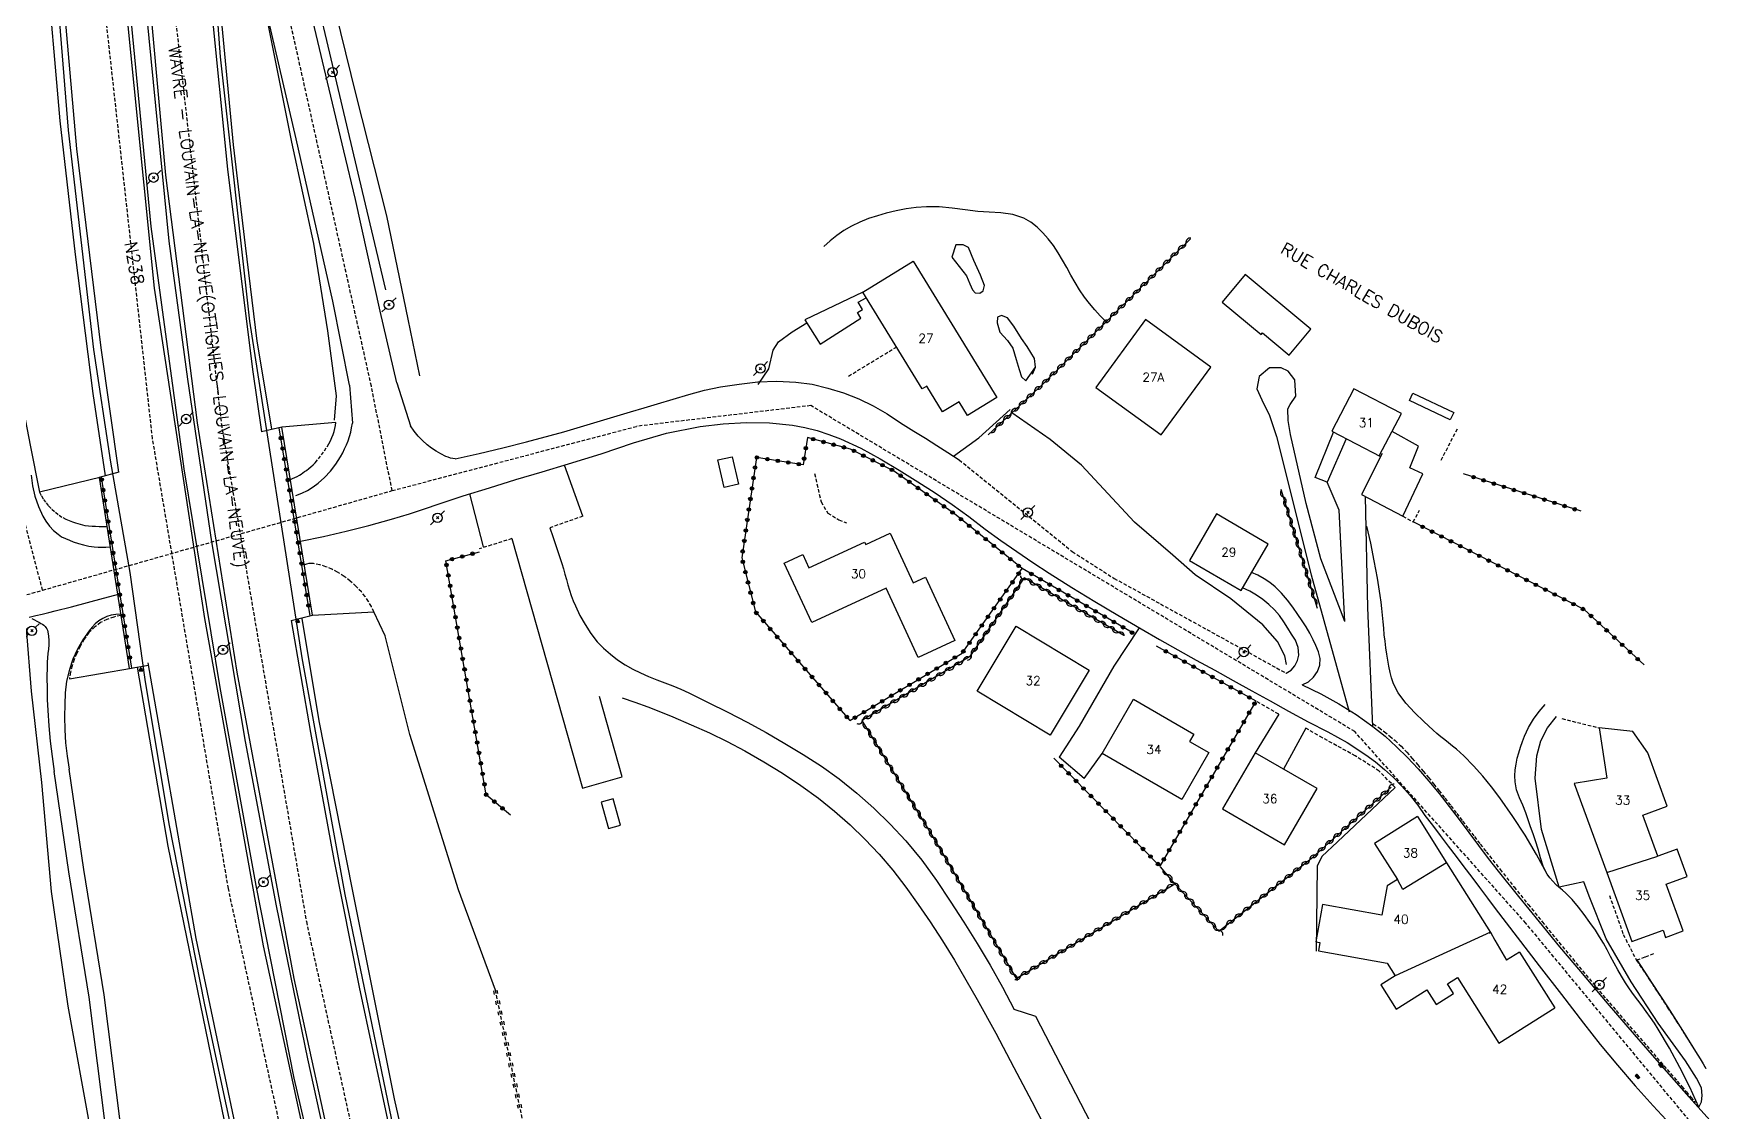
# Model space of a CAD drawing. Header units: millimetres. Extents: x 164000 to 165000, y 151998 to 153000.
# Drawn here: x 164645 to 164881.3, y 152710 to 152862.6 of the extents above; entities that cross this region are included whole.
import ezdxf
from ezdxf.enums import TextEntityAlignment as Align

# ---------------------------------------------------------------- set-up
doc = ezdxf.new("R2010")
doc.units = ezdxf.units.MM
doc.linetypes.add('DASHED', pattern=[0.75, 0.5, -0.25])
doc.layers.get('0').update_dxf_attribs({"linetype": 'CONTINUOUS'})
for name, color, linetype in [('W0001', 6, 'DASHED'), ('W0008', 7, 'CONTINUOUS'), ('W0010', 4, 'CONTINUOUS'), ('W0017', 7, 'CONTINUOUS'), ('W0070', 7, 'DASHED'), ('W0071', 7, 'CONTINUOUS'), ('W0101', 7, 'CONTINUOUS'), ('W0104', 1, 'CONTINUOUS'), ('W0112', 1, 'DASHED'), ('W0120', 7, 'CONTINUOUS'), ('W0211', 2, 'CONTINUOUS'), ('W0214', 2, 'CONTINUOUS'), ('W0220', 5, 'DASHED'), ('W0310', 3, 'CONTINUOUS'), ('W0323', 7, 'CONTINUOUS'), ('W0330', 7, 'CONTINUOUS'), ('W0401', 7, 'CONTINUOUS'), ('W0473', 7, 'CONTINUOUS'), ('W0510', 5, 'CONTINUOUS'), ('W0850', 7, 'CONTINUOUS'), ('W0989', 7, 'CONTINUOUS'), ('W0990', 7, 'CONTINUOUS'), ('W0991', 7, 'CONTINUOUS'), ('W1102', 7, 'CONTINUOUS')]:
    doc.layers.add(name, color=color, linetype=linetype)
doc.styles.get("Standard").update_dxf_attribs({"font": 'romans.shx', "width": 0.85})

# ---------------------------------------------------------------- blocks, each defined once
blk = doc.blocks.new('T401')
for p, q in [((-0.3, 0.3), (0, 0.3)), ((-0.3, -0.25), (-0.3, 0.3)), ((-0.3, 0.15), (0, 0.15)), ((-0.3, 0), (0, 0)), ((0, 0.3), (0, -0.25)), ((-0.3, -0.15), (0, -0.15)), ((-0.3, -0.25), (-0.3, -0.3)), ((-0.3, -0.3), (0, -0.3)), ((0, -0.3), (0, -0.25))]:
    blk.add_line(p, q)
blk = doc.blocks.new('T473')
for p, q in [((-0.166667, 0.166667), (0.166667, -0.166667)), ((-0.166667, -0.166667), (0.166667, 0.166667)), ((0.500001, 0.500001), (1.000002, 1.000002)), ((-1.000002, -1.000002), (-0.500001, -0.500001))]:
    blk.add_line(p, q)
blk.add_ellipse((0, 0), major_axis=(0.471405, 0.471405), ratio=1, start_param=5.4977871438, end_param=11.780972451)
blk = doc.blocks.new('T850')
for p, q in [((-0.25, -0.15), (0, 0.32)), ((0, 0.32), (0.25, -0.15)), ((-0.25, -0.15), (0.25, -0.15))]:
    blk.add_line(p, q)
for major_axis in [(-0.106, 0.106), (-0.0354, 0.0354), (-0.0236, 0.0236)]:
    blk.add_ellipse((0, 0), major_axis=major_axis, ratio=1, start_param=3.926991, end_param=10.210176)
blk = doc.blocks.new('t323o')
at = {"color": 0, "linetype": 'Continuous'}
for radius in [0.25, 0.15]:
    blk.add_circle((0, 0), radius, dxfattribs=at)
blk = doc.blocks.new('t310o')
at = {"color": 0, "linetype": 'Continuous'}
for centre, start, end in [((-0.5, 0.38), 216.8699, 323.1304), ((0.5, -0.37), 36.8699, 143.1303)]:
    blk.add_arc(centre, 0.625, start, end, dxfattribs=at)
blk = doc.blocks.new('t220o')
at = {"color": 0, "linetype": 'Continuous'}
for p, q in [((-0.25, 0.25), (0.25, 0.25)), ((-0.25, -0.25), (0.25, -0.25))]:
    blk.add_line(p, q, dxfattribs=at)

msp = doc.modelspace()

# ---------------------------------------------------------------- linework, layer by layer
at = {"layer": 'W0001'}
for points in [[(164646.25, 152783.78), (164641.89, 152800.32), (164633.46, 152852.91), (164631.19, 152868.67), (164629.52, 152884.51), (164628.58, 152900.43), (164628.52, 152916.38), (164628.85, 152923.27), (164629.45, 152930.15), (164630.27, 152937.01), (164631.26, 152943.83), (164632.36, 152950.63), (164633.49, 152957.41), (164634.62, 152964.2), (164635.69, 152971), (164636.58, 152977.08), (164637.43, 152983.16), (164638.25, 152989.25), (164639.07, 152995.34), (164639.73, 153000)], [(164687.59, 152672.22), (164672.52, 152741.56), (164661.8, 152805.23), (164653.97, 152875.94), (164651.48, 152940.12), (164653.17, 153000)], [(164661.41, 152943.06), (164664.26, 152871.52), (164671.53, 152807.26), (164683.55, 152736.88), (164696.82, 152676.34), (164698.16, 152671)], [(164695.68, 152797.86), (164692.75, 152812.65), (164680.3, 152868.62), (164670.06, 152914.19), (164661.41, 152943.06)], [(164923.44, 152671), (164898.1, 152690.42), (164880.57, 152707.02), (164856.03, 152736.65), (164831.83, 152763.77), (164754.9, 152809.9), (164730.29, 152806.97)], [(164646.25, 152783.78), (164695.68, 152797.86), (164730.29, 152806.97)], [(164634.65, 152780.47), (164646.25, 152783.78)]]:
    msp.add_lwpolyline(points, dxfattribs=at)
at = {"layer": 'W0008'}
for points in [[(164656.31, 153000), (164655.36, 152984.11), (164655.14, 152917.8), (164657.7, 152869.84), (164662.05, 152826.5), (164669.17, 152779.76), (164677.43, 152733.43), (164686.35, 152692.15), (164691.27, 152671)], [(164694.65, 152671), (164691.94, 152682.64), (164681.85, 152728.8), (164673.77, 152772.19), (164668.15, 152807.46), (164663.7, 152842.49), (164660.75, 152874.77), (164658.77, 152909.79), (164658.19, 152942.22), (164658.77, 152984.24), (164659.64, 153000)], [(164696.36, 152813.13), (164694, 152823.27), (164690.49, 152839.06), (164688.86, 152845.95), (164684.72, 152863.41), (164680.68, 152880.46), (164676.51, 152897.95), (164672.8, 152912.59), (164671.07, 152921.66), (164670.31, 152931.35), (164670.56, 152940.19), (164671.53, 152952.72), (164671.94, 152970.18), (164673.35, 153000)], [(164657.04, 152800.47), (164654.53, 152818.09), (164651.09, 152846.25), (164648.73, 152873.19), (164646.93, 152902.85), (164646.21, 152925.42), (164646.09, 152949.7), (164646.19, 152974.86)], [(164689.65, 152812.78), (164687.29, 152824.67), (164682.1, 152847.67), (164677.27, 152868.59), (164672.24, 152890.17), (164669.9, 152900.11), (164668.99, 152904.35), (164668.56, 152905.4), (164668.05, 152905.42), (164667.84, 152904.23), (164667.92, 152899.52), (164668.66, 152886.66), (164670.11, 152866.36), (164672.39, 152843.38), (164675.93, 152814.99), (164677.2, 152806.17)], [(164689.65, 152812.78), (164690.06, 152807.39)], [(164696.36, 152813.13), (164698.29, 152807.03)], [(164704.62, 152802.36), (164707.99, 152803.12), (164711.35, 152803.93), (164714.7, 152804.78), (164718.04, 152805.66), (164719.95, 152806.19), (164721.85, 152806.74), (164723.74, 152807.3), (164725.64, 152807.87), (164727.53, 152808.45), (164729.42, 152809.02), (164731.32, 152809.59), (164733.22, 152810.13), (164735.42, 152810.79), (164737.63, 152811.46), (164739.85, 152812.08), (164742.11, 152812.55), (164744.75, 152812.95), (164747.42, 152813.24), (164750.1, 152813.36), (164752.79, 152813.23), (164755.08, 152812.91), (164757.33, 152812.38), (164759.53, 152811.7), (164761.68, 152810.87), (164763.73, 152809.88), (164765.68, 152808.71), (164767.58, 152807.48), (164769.49, 152806.27), (164771.1, 152805.28), (164772.7, 152804.27), (164774.3, 152803.26), (164775.89, 152802.23)], [(164682.05, 152797.17), (164682.9, 152797.5), (164683.72, 152797.9), (164684.5, 152798.38), (164685.23, 152798.92), (164686.14, 152799.74), (164686.97, 152800.64), (164687.72, 152801.6), (164688.38, 152802.64), (164688.69, 152803.19), (164688.97, 152803.76), (164689.22, 152804.34), (164689.45, 152804.93), (164689.65, 152805.53), (164689.82, 152806.14), (164689.96, 152806.76), (164690.06, 152807.39)], [(164682.72, 152790.7), (164685.96, 152791.38), (164689.19, 152792.13), (164692.4, 152792.94), (164695.6, 152793.82), (164696.88, 152794.19), (164698.15, 152794.59), (164699.41, 152795.01), (164700.67, 152795.43), (164701.93, 152795.86), (164703.19, 152796.29), (164704.45, 152796.71), (164705.72, 152797.12), (164709.44, 152798.28), (164713.16, 152799.42), (164716.9, 152800.54), (164720.64, 152801.64), (164725.24, 152803.09), (164729.84, 152804.62), (164734.5, 152805.99), (164739.27, 152806.96), (164742.51, 152807.33), (164745.78, 152807.5), (164749.05, 152807.44), (164752.3, 152807.13), (164754.06, 152806.82), (164755.78, 152806.38), (164757.46, 152805.82), (164759.12, 152805.18), (164761.96, 152803.86), (164764.71, 152802.36), (164767.4, 152800.75), (164770.05, 152799.1), (164772.49, 152797.53), (164774.89, 152795.89), (164777.24, 152794.18), (164779.55, 152792.42)], [(164704.62, 152802.36), (164704.28, 152802.41), (164703.94, 152802.48), (164703.6, 152802.58), (164703.28, 152802.71), (164702.57, 152803.05), (164701.89, 152803.44), (164701.25, 152803.88), (164700.63, 152804.36), (164699.97, 152804.96), (164699.35, 152805.59), (164698.78, 152806.28), (164698.29, 152807.03)], [(164644.61, 152800.07), (164644.8, 152798.56), (164645.15, 152797.07), (164645.65, 152795.63), (164646.29, 152794.25), (164646.72, 152793.53), (164647.22, 152792.85), (164647.79, 152792.23), (164648.43, 152791.68), (164648.93, 152791.34), (164649.47, 152791.07), (164650.03, 152790.85), (164650.59, 152790.64), (164651.31, 152790.4), (164652.04, 152790.19), (164652.78, 152790.02), (164653.53, 152789.9), (164654.09, 152789.85), (164654.65, 152789.84), (164655.21, 152789.87), (164655.77, 152789.93)], [(164722.64, 152794.25), (164720.04, 152801.46)], [(164706.61, 152797.39), (164708.56, 152789.93)], [(164712.63, 152791.07), (164722.59, 152755.77)], [(164717.99, 152792.62), (164718.41, 152791.35), (164718.84, 152790.08), (164719.25, 152788.81), (164719.67, 152787.54), (164719.9, 152786.79), (164720.12, 152786.03), (164720.33, 152785.27), (164720.55, 152784.52), (164720.77, 152783.76), (164721.02, 152783.01), (164721.29, 152782.27), (164721.6, 152781.54), (164722.25, 152780.21), (164722.97, 152778.9), (164723.78, 152777.65), (164724.7, 152776.48), (164725.59, 152775.55), (164726.55, 152774.7), (164727.57, 152773.93), (164728.64, 152773.23), (164729.71, 152772.61), (164730.82, 152772.06), (164731.95, 152771.57), (164733.1, 152771.11), (164734.24, 152770.66), (164735.38, 152770.22), (164736.52, 152769.75), (164737.64, 152769.24), (164740.4, 152767.9), (164743.15, 152766.53), (164745.88, 152765.11), (164748.57, 152763.62), (164751.21, 152762.1), (164753.84, 152760.53), (164756.41, 152758.88), (164758.89, 152757.09), (164761.4, 152755.06), (164763.83, 152752.92), (164766.14, 152750.67), (164768.34, 152748.29), (164770.59, 152745.55), (164772.67, 152742.69), (164774.63, 152739.75), (164776.55, 152736.78), (164778.44, 152733.76), (164780.26, 152730.69), (164782, 152727.58), (164783.67, 152724.43)], [(164779.55, 152792.42), (164781.79, 152790.81), (164784.04, 152789.24), (164786.32, 152787.7), (164788.63, 152786.19), (164791.83, 152784.16), (164795.07, 152782.18), (164798.34, 152780.23), (164801.61, 152778.31), (164804.2, 152776.82), (164806.8, 152775.34), (164809.41, 152773.88), (164812.02, 152772.44), (164814.64, 152770.99), (164817.26, 152769.55), (164819.87, 152768.1), (164822.48, 152766.65), (164825.23, 152765.16), (164828.02, 152763.72), (164830.77, 152762.2), (164833.41, 152760.49), (164834.76, 152759.48), (164836.06, 152758.4), (164837.3, 152757.25), (164838.49, 152756.05), (164839.65, 152754.72), (164840.73, 152753.33), (164841.76, 152751.91), (164842.81, 152750.51), (164843.93, 152749.04), (164845.05, 152747.57), (164846.16, 152746.1), (164847.27, 152744.62), (164848.37, 152743.15), (164849.48, 152741.68), (164850.59, 152740.21), (164851.71, 152738.74), (164854.82, 152734.67), (164857.93, 152730.62), (164861.06, 152726.57), (164864.19, 152722.52)], [(164644.35, 152779.94), (164645.27, 152780.17), (164646.2, 152780.39), (164647.12, 152780.62), (164648.04, 152780.85), (164650.33, 152781.44), (164652.6, 152782.04), (164654.88, 152782.65), (164657.15, 152783.27)], [(164681.42, 152779.48), (164684.16, 152763.62), (164687.42, 152745.65), (164691.02, 152727.58), (164694.89, 152709.48), (164699.49, 152689.02), (164703.72, 152671)], [(164681.86, 152671), (164680.35, 152677.28), (164674.12, 152705.26), (164667.95, 152734.47), (164663.6, 152759.66), (164661.16, 152773.51)], [(164824.41, 152770.38), (164827.03, 152769.11), (164829.57, 152767.7), (164832.03, 152766.16), (164834.4, 152764.48), (164836.12, 152763.11), (164837.75, 152761.63), (164839.3, 152760.08), (164840.81, 152758.49), (164842.33, 152756.76), (164843.79, 152754.98), (164845.2, 152753.17), (164846.59, 152751.33), (164847.95, 152749.48), (164849.32, 152747.64), (164850.7, 152745.81), (164852.12, 152744), (164854.99, 152740.42), (164857.89, 152736.86), (164860.81, 152733.31), (164863.76, 152729.79), (164867.54, 152725.32), (164871.36, 152720.88), (164875.21, 152716.47), (164879.08, 152712.08)], [(164722.59, 152755.77), (164728.21, 152757.34), (164725.01, 152768.75)], [(164728.21, 152768.53), (164730.03, 152767.92), (164731.84, 152767.27), (164733.63, 152766.58), (164735.4, 152765.86), (164737.99, 152764.74), (164740.55, 152763.58), (164743.08, 152762.35), (164745.57, 152761.03), (164748.26, 152759.49), (164750.9, 152757.87), (164753.49, 152756.15), (164755.99, 152754.32), (164758.26, 152752.49), (164760.45, 152750.57), (164762.55, 152748.55), (164764.56, 152746.44), (164766.51, 152744.15), (164768.34, 152741.76), (164770.08, 152739.31), (164771.77, 152736.83), (164773.53, 152734.14), (164775.21, 152731.41), (164776.84, 152728.64), (164778.43, 152725.85), (164781.08, 152721.07), (164783.63, 152716.25), (164786.15, 152711.4), (164788.68, 152706.56)], [(164795.31, 152702.39), (164795.92, 152705.64), (164786.74, 152723.44), (164783.67, 152724.43)], [(164864.19, 152722.52), (164866.55, 152719.5), (164868.97, 152716.54), (164871.47, 152713.63), (164874.03, 152710.78), (164876.48, 152708.18), (164879.01, 152705.64), (164881.57, 152703.15), (164884.17, 152700.69), (164889.09, 152696.09), (164894.06, 152691.54), (164899.11, 152687.08), (164904.27, 152682.74), (164908.06, 152679.7), (164911.91, 152676.73), (164915.81, 152673.83), (164919.77, 152671)], [(164879.08, 152712.08), (164882.52, 152708.24), (164886.03, 152704.49), (164889.62, 152700.81), (164893.29, 152697.21), (164896.31, 152694.37), (164899.39, 152691.59), (164902.52, 152688.89), (164905.72, 152686.25), (164910.34, 152682.62), (164915.05, 152679.09), (164919.83, 152675.66), (164924.68, 152672.35)]]:
    msp.add_lwpolyline(points, dxfattribs=at)
at = {"layer": 'W0010'}
for points in [[(164646.47, 153000), (164646.06, 152991.99), (164645.43, 152969.14), (164645.12, 152942.38), (164645.58, 152912.94), (164647.49, 152878.12), (164649.87, 152848.89), (164653.43, 152817.86)], [(164691.88, 152671), (164686.81, 152693.24), (164686.81, 152693.22), (164681.82, 152714.72), (164676.46, 152741.97), (164671.35, 152770), (164666.27, 152800.93), (164661.62, 152835.25), (164658.77, 152864.6), (164656.53, 152895.31), (164655.67, 152922.81), (164655.39, 152946.95), (164655.82, 152979.77), (164656.78, 153000)], [(164658.83, 153000), (164657.86, 152976.21), (164657.58, 152955.87), (164657.55, 152935.49), (164658.16, 152913), (164658.9, 152894.44), (164660.93, 152865.26), (164664.11, 152833.16), (164666.75, 152813.62), (164670.16, 152790.61), (164674.89, 152762.35), (164679.26, 152739.12), (164683.7, 152717.44), (164689.22, 152692.3), (164694.2, 152671)], [(164704.24, 152671), (164696.18, 152706.33), (164689.02, 152740.72), (164682.94, 152774.19), (164675.57, 152821.83), (164671.4, 152859.26), (164668.99, 152891.98), (164668.58, 152902.52)], [(164653.43, 152817.86), (164655.87, 152801.87), (164658.59, 152786.27), (164660.73, 152771.14), (164664.08, 152750.71), (164669.17, 152725.09), (164675.29, 152696.49), (164681.17, 152671)]]:
    msp.add_lwpolyline(points, dxfattribs=at)
at = {"layer": 'W0017'}
for points in [[(164747.47, 152812.89), (164748.95, 152815.12), (164749.59, 152817.76), (164750.35, 152818.9), (164752.25, 152820.35), (164754.33, 152821.62)], [(164822.76, 152805.81), (164822.43, 152807.8), (164822.35, 152809.42), (164822.71, 152810.06), (164823.5, 152811.25), (164823.37, 152813.56), (164822.43, 152814.78), (164821.44, 152815.22), (164819.79, 152815.22), (164818.29, 152814.02), (164817.96, 152812.27), (164818.92, 152810.18), (164819.71, 152808.66), (164820.78, 152805.53)], [(164775.08, 152802.74), (164778.64, 152805.33), (164783.08, 152809.35)], [(164820.78, 152805.53), (164825.66, 152785.96), (164831.05, 152766.54)], [(164830.41, 152779.35), (164827.03, 152788.2), (164824.95, 152796.05), (164822.76, 152805.81)], [(164830.41, 152779.35), (164829.95, 152788.53), (164829.62, 152795.11), (164827.92, 152799.08)], [(164834.4, 152764.48), (164833.66, 152781.29), (164833.33, 152797.02)], [(164824.41, 152770.38), (164825.27, 152770.82), (164825.99, 152771.46), (164826.54, 152772.25), (164826.88, 152773.15), (164826.93, 152774.13), (164826.69, 152775.07), (164826.31, 152775.93), (164825.94, 152776.74), (164825.48, 152777.68), (164824.95, 152778.59), (164824.37, 152779.46), (164823.78, 152780.32), (164823.05, 152781.35), (164822.3, 152782.37), (164821.48, 152783.34), (164820.57, 152784.23), (164819.81, 152784.85), (164819, 152785.4), (164818.14, 152785.88), (164817.25, 152786.29)], [(164822.15, 152772.01), (164822.83, 152772.47), (164823.37, 152773.08), (164823.74, 152773.81), (164823.93, 152774.6), (164823.85, 152775.68), (164823.45, 152776.68), (164822.9, 152777.56), (164822.38, 152778.39), (164821.8, 152779.3), (164821.17, 152780.18), (164820.46, 152781.01), (164819.68, 152781.77), (164818.83, 152782.46), (164817.92, 152783.09), (164816.97, 152783.63), (164815.97, 152784.09)], [(164801.36, 152778.46), (164797.75, 152773.02), (164792.87, 152764.54), (164790.02, 152760.14)], [(164821.08, 152766.24), (164817.75, 152760.77)], [(164824.9, 152764.26), (164821.76, 152758.44)], [(164793.58, 152757.14), (164790.02, 152760.14)], [(164793.58, 152757.14), (164796.11, 152760.66)], [(164837.53, 152755.87), (164829.37, 152748.17), (164827.18, 152746.08), (164826.5, 152744.74), (164826.37, 152732.71)], [(164880.5, 152710.59), (164880.89, 152711.39), (164880.96, 152712.28), (164880.86, 152713.37), (164880.18, 152714.74), (164878.6, 152717.18), (164874.76, 152722.52), (164870.93, 152728.34), (164867.37, 152734.44), (164865, 152740.47), (164864.22, 152742.5)], [(164871.71, 152731.44), (164873.89, 152728.13), (164876.05, 152724.8), (164878.18, 152721.46), (164880.28, 152718.1), (164880.69, 152717.43), (164881.09, 152716.76), (164881.49, 152716.08)]]:
    msp.add_lwpolyline(points, dxfattribs=at)
at = {"layer": 'W0070'}
msp.add_lwpolyline([(164871.69, 152731.39), (164873.88, 152728.1), (164876.04, 152724.78), (164878.17, 152721.45), (164880.28, 152718.1), (164880.69, 152717.43), (164881.1, 152716.76), (164881.5, 152716.08)], dxfattribs=at)
at = {"layer": 'W0071'}
for points in [[(164644.72, 152779.78), (164645.09, 152779.6), (164645.45, 152779.41), (164645.81, 152779.2), (164646.01, 152779.08), (164646.22, 152778.95), (164646.42, 152778.81), (164646.6, 152778.64), (164646.72, 152778.48), (164646.83, 152778.3), (164646.92, 152778.11), (164646.98, 152777.9), (164647.08, 152777.29), (164647.13, 152776.66), (164647.12, 152776.04), (164647.07, 152775.42), (164647.01, 152774.81), (164646.94, 152774.2), (164646.9, 152773.59), (164646.88, 152772.97), (164646.87, 152771.42), (164646.88, 152769.87), (164646.91, 152768.32), (164646.98, 152766.77), (164647.13, 152764.6), (164647.34, 152762.43), (164647.59, 152760.26), (164647.89, 152758.11)], [(164657.27, 152780.38), (164656.61, 152780.35), (164655.97, 152780.24), (164655.35, 152780.05), (164654.75, 152779.79), (164654.19, 152779.43), (164653.69, 152779), (164653.24, 152778.52), (164652.82, 152778.01), (164651.95, 152776.75), (164651.18, 152775.41), (164650.54, 152774.02), (164650.03, 152772.57), (164649.65, 152770.92), (164649.45, 152769.25), (164649.37, 152767.58), (164649.34, 152765.91), (164649.37, 152764.03), (164649.49, 152762.16), (164649.7, 152760.29), (164650, 152758.44)], [(164660.38, 152671), (164658.19, 152682.29), (164655.77, 152703.03), (164652.85, 152726.18), (164649.95, 152743.9), (164647.89, 152758.11)], [(164662.55, 152671), (164660.3, 152682.62), (164657.88, 152703.36), (164654.96, 152726.51), (164652.06, 152744.23), (164650, 152758.44)]]:
    msp.add_lwpolyline(points, dxfattribs=at)
at = {"layer": 'W0101'}
for points in [[(164769.39, 152830.35), (164781.22, 152811.05), (164777.06, 152808.5), (164775.86, 152810.44), (164773.54, 152809.01), (164771.31, 152812.64), (164770.67, 152812.25), (164762.25, 152825.97), (164769.39, 152830.35)], [(164804.46, 152805.74), (164811.48, 152815.34), (164802.25, 152822.08), (164795.23, 152812.47), (164804.46, 152805.74)], [(164838.42, 152808.76), (164831.68, 152812.27), (164828.57, 152806.28), (164835.48, 152802.68), (164835.3, 152802.78), (164838.42, 152808.76)], [(164815.77, 152783.75), (164819.58, 152790.31), (164812.27, 152794.56), (164808.46, 152788), (164815.77, 152783.75)], [(164770.1, 152774.26), (164765.57, 152784.07), (164755.03, 152779.2), (164751.14, 152787.61), (164753.77, 152788.82), (164754.64, 152786.93), (164762.51, 152790.56), (164762.66, 152790.24), (164766.11, 152791.83), (164769.36, 152784.8), (164771.11, 152785.61), (164775.25, 152776.64)], [(164783.94, 152778.67), (164794.26, 152772.45), (164788.74, 152763.28), (164778.41, 152769.5), (164783.94, 152778.67)], [(164808.48, 152762.36), (164811.2, 152760.79), (164807.36, 152754.15), (164796.11, 152760.66), (164800.55, 152768.34), (164809.08, 152763.4), (164808.48, 152762.36)], [(164826.5, 152755.69), (164817.75, 152760.77), (164813.14, 152752.85), (164821.89, 152747.76), (164826.5, 152755.69)]]:
    msp.add_lwpolyline(points, close=True, dxfattribs=at)
for points in [[(164874.7, 152746.14), (164872.58, 152751.94), (164876.04, 152753.2), (164873.29, 152760.74), (164871.15, 152763.77), (164866.38, 152764.29), (164867.5, 152757.15), (164862.87, 152756.43), (164867.46, 152743.82)], [(164840.69, 152751.76), (164834.64, 152747.94)], [(164840.69, 152751.76), (164844.81, 152745.21)], [(164834.64, 152747.94), (164837.86, 152742.83)], [(164875.43, 152735.65), (164875.79, 152734.64), (164878.28, 152735.55), (164875.86, 152742.19), (164878.85, 152743.27), (164877.44, 152747.14), (164874.7, 152746.14)], [(164844.81, 152745.21), (164851.03, 152735.35)], [(164867.46, 152743.82), (164871.02, 152734.04), (164875.43, 152735.65)], [(164837.86, 152742.83), (164836.42, 152741.93), (164835.68, 152737.78), (164827.27, 152739.28), (164826.33, 152734), (164826.91, 152733.9), (164826.7, 152732.73), (164836.4, 152731), (164837.54, 152729.18)], [(164850.87, 152735.24), (164851.03, 152735.35)], [(164851.02, 152735.36), (164851.65, 152734.27)], [(164851.65, 152734.27), (164853.29, 152731.41)], [(164855.12, 152732.56), (164853.29, 152731.41)], [(164855.12, 152732.56), (164860.11, 152724.65)], [(164837.54, 152729.18), (164835.52, 152727.91), (164837.69, 152724.46), (164842.04, 152727.2), (164843.35, 152725.12), (164845.82, 152726.68), (164844.94, 152728.07), (164846.37, 152728.97), (164852.22, 152719.68), (164860.11, 152724.65)]]:
    msp.add_lwpolyline(points, dxfattribs=at)
at = {"layer": 'W0104'}
for points in [[(164825.62, 152820.73), (164816.32, 152828.44), (164813.07, 152824.52), (164818.59, 152819.94), (164818.79, 152820.18), (164822.57, 152817.05), (164825.62, 152820.73)], [(164845.33, 152807.87), (164839.56, 152810.62), (164840.06, 152811.66), (164845.83, 152808.91), (164845.33, 152807.87)], [(164743.76, 152802.66), (164744.65, 152798.77), (164742.63, 152798.31), (164741.74, 152802.2), (164743.76, 152802.66)], [(164725.26, 152753.76), (164726.3, 152750.05), (164727.99, 152750.52), (164726.95, 152754.23), (164725.26, 152753.76)]]:
    msp.add_lwpolyline(points, close=True, dxfattribs=at)
for points in [[(164762.25, 152825.97), (164754.06, 152822.05), (164756.22, 152818.6), (164761.96, 152822.26), (164761.48, 152823.05), (164762.22, 152823.48), (164761.61, 152824.54), (164762.75, 152825.16)], [(164830.63, 152805.21), (164827.92, 152799.08), (164826.22, 152799.71), (164828.83, 152806.15)], [(164835.72, 152803.14), (164832.8, 152797.3), (164838.62, 152794.25), (164841.44, 152800.22), (164839.61, 152801.11), (164840.83, 152804.14), (164837.11, 152806.24)]]:
    msp.add_lwpolyline(points, dxfattribs=at)
at = {"layer": 'W0112'}
for points in [[(164760.23, 152814.07), (164767.02, 152818.19)], [(164681.29, 152799.43), (164681.61, 152799.57), (164681.94, 152799.71), (164682.25, 152799.87), (164682.56, 152800.04), (164682.82, 152800.2), (164683.07, 152800.37), (164683.31, 152800.55), (164683.55, 152800.73), (164683.88, 152800.99), (164684.2, 152801.25), (164684.51, 152801.53), (164684.8, 152801.82), (164685.26, 152802.36), (164685.69, 152802.91), (164686.1, 152803.49), (164686.48, 152804.08), (164686.72, 152804.5), (164686.95, 152804.93), (164687.16, 152805.36), (164687.34, 152805.81), (164687.47, 152806.22), (164687.58, 152806.64), (164687.66, 152807.06), (164687.72, 152807.49)], [(164844.06, 152802.18), (164846.45, 152806.83)], [(164775.89, 152802.23), (164791.88, 152789.24), (164797.8, 152785.45), (164822.15, 152772.01)], [(164755.43, 152800.27), (164756.35, 152796.28), (164757.31, 152794.68), (164758.86, 152793.74), (164759.96, 152793.31)], [(164645.81, 152797.63), (164646.08, 152797.11), (164646.39, 152796.62), (164646.73, 152796.14), (164647.1, 152795.7), (164647.56, 152795.23), (164648.05, 152794.8), (164648.57, 152794.4), (164649.11, 152794.04), (164649.55, 152793.82), (164650, 152793.63), (164650.46, 152793.46), (164650.92, 152793.31), (164651.24, 152793.2), (164651.57, 152793.1), (164651.9, 152793.02), (164652.24, 152792.95), (164652.74, 152792.88), (164653.24, 152792.84), (164653.74, 152792.82), (164654.25, 152792.8), (164654.52, 152792.79), (164654.79, 152792.79), (164655.06, 152792.79), (164655.33, 152792.8)], [(164838.62, 152794.25), (164840.09, 152793.43), (164841.01, 152795.11)], [(164722.64, 152794.25), (164717.99, 152792.62)], [(164712.63, 152791.07), (164707.98, 152789.62)], [(164693.11, 152780.7), (164692.75, 152781.46), (164692.33, 152782.18), (164691.86, 152782.87), (164691.33, 152783.52), (164690.58, 152784.32), (164689.77, 152785.06), (164688.9, 152785.73), (164687.97, 152786.32), (164687.17, 152786.74), (164686.33, 152787.1), (164685.45, 152787.38), (164684.54, 152787.54), (164684.22, 152787.55), (164683.9, 152787.53), (164683.58, 152787.47), (164683.27, 152787.37)], [(164657.3, 152780.18), (164656.31, 152779.98), (164655.35, 152779.65), (164654.46, 152779.18), (164653.64, 152778.59), (164652.81, 152777.77), (164652.13, 152776.83), (164651.57, 152775.82), (164651.07, 152774.8), (164650.71, 152773.95), (164650.41, 152773.07), (164650.18, 152772.16), (164650.03, 152771.25)], [(164821.08, 152766.24), (164817.85, 152768.07)], [(164834.45, 152764.86), (164835.26, 152764.32), (164836.04, 152763.74), (164836.8, 152763.13), (164837.53, 152762.5), (164838.38, 152761.68), (164839.18, 152760.83), (164839.96, 152759.95), (164840.73, 152759.07), (164841.51, 152758.17), (164842.26, 152757.26), (164843, 152756.34), (164843.74, 152755.42), (164844.59, 152754.34), (164845.43, 152753.26), (164846.26, 152752.18), (164847.09, 152751.09), (164847.92, 152750), (164848.75, 152748.91), (164849.58, 152747.83), (164850.42, 152746.75), (164852.39, 152744.26), (164854.36, 152741.78), (164856.35, 152739.3), (164858.35, 152736.84), (164860.24, 152734.52), (164862.14, 152732.21), (164864.05, 152729.91), (164865.97, 152727.62), (164867.39, 152725.94), (164868.82, 152724.27), (164870.26, 152722.6), (164871.69, 152720.94), (164873.13, 152719.28), (164874.57, 152717.61), (164876.01, 152715.95), (164877.45, 152714.28), (164878.09, 152713.54), (164878.73, 152712.79), (164879.37, 152712.05), (164880.01, 152711.3)], [(164861.14, 152765.6), (164866.38, 152764.29)], [(164837.53, 152755.87), (164835.29, 152758.18), (164831.91, 152760.32), (164827.26, 152762.88), (164824.9, 152764.26)], [(164867.85, 152740.59), (164869.81, 152735.05), (164871.69, 152731.39)], [(164871.71, 152731.44), (164872.96, 152731.9), (164874.33, 152732.41)]]:
    msp.add_lwpolyline(points, dxfattribs=at)
at = {"layer": 'W0120'}
for points in [[(164681.42, 152779.48), (164684.44, 152780.22), (164680.07, 152806.83), (164677.2, 152806.17)], [(164657.04, 152800.47), (164654.25, 152799.71), (164658.47, 152772.69), (164661.22, 152773.17)]]:
    msp.add_lwpolyline(points, dxfattribs=at)
at = {"layer": 'W0211'}
for points in [[(164655.14, 152799.96), (164653.38, 152811.61), (164650.89, 152831.28), (164648.71, 152850.22), (164646.72, 152873.57), (164645.68, 152894.24), (164644.74, 152918.99), (164644.31, 152943.27), (164644.61, 152967.84), (164645.33, 152991.43), (164645.74, 153000)], [(164671.83, 152939.28), (164671.35, 152931.09), (164672.5, 152923.29), (164674.96, 152911.17), (164678.32, 152895.89), (164681.93, 152880.46), (164686.4, 152861.58), (164691.46, 152840.2), (164694.76, 152826.27)], [(164668.76, 152903.39), (164669.5, 152893.35), (164670.34, 152880.36), (164671.61, 152863.64), (164673.21, 152846.81), (164674.89, 152832.55), (164676.54, 152819.03), (164678.62, 152806.6)], [(164796.66, 152821.75), (164795.84, 152822.58), (164795.06, 152823.44), (164794.32, 152824.33), (164793.61, 152825.26), (164792.92, 152826.26), (164792.28, 152827.3), (164791.69, 152828.36), (164791.11, 152829.43), (164790.52, 152830.49), (164789.89, 152831.54), (164789.21, 152832.56), (164788.45, 152833.52), (164787.71, 152834.35), (164786.91, 152835.14), (164786.03, 152835.85), (164785.04, 152836.41), (164783.45, 152836.93), (164781.78, 152837.16), (164780.13, 152837.25), (164778.51, 152837.38), (164776.71, 152837.61), (164774.89, 152837.85), (164773.07, 152838.02), (164771.24, 152838.04), (164769.8, 152837.94), (164768.38, 152837.74), (164766.97, 152837.46), (164765.57, 152837.13), (164764.31, 152836.77), (164763.06, 152836.36), (164761.83, 152835.87), (164760.64, 152835.3), (164759.59, 152834.68), (164758.58, 152833.99), (164757.62, 152833.23), (164756.72, 152832.4)], [(164822.2, 152773.25), (164821.95, 152774.5), (164820.9, 152776.51), (164818.82, 152778.87), (164814.3, 152782.56), (164809.26, 152785.94), (164806.11, 152788.73), (164800.7, 152793.38), (164793.18, 152801.49), (164788.75, 152805.1), (164783.31, 152808.86)], [(164836.84, 152772.14), (164836.67, 152773), (164836.51, 152773.87), (164836.36, 152774.74), (164836.23, 152775.62), (164836.11, 152776.54), (164836.01, 152777.46), (164835.93, 152778.39), (164835.84, 152779.32), (164835.76, 152780.24), (164835.67, 152781.17), (164835.57, 152782.09), (164835.44, 152783.01), (164835.05, 152785.49), (164834.6, 152787.95), (164834.11, 152790.41), (164833.56, 152792.85)], [(164682.92, 152779.76), (164685.33, 152765.27), (164690.01, 152741.41), (164695.96, 152711.8), (164702.51, 152682.9), (164705.2, 152671)], [(164680.58, 152671), (164671.99, 152708.69), (164664.03, 152747.53), (164659.65, 152772.9)], [(164859.06, 152743.59), (164857.54, 152746.38), (164855.92, 152749.11), (164854.2, 152751.77), (164852.37, 152754.37), (164851.18, 152755.93), (164849.93, 152757.44), (164848.63, 152758.91), (164847.26, 152760.32), (164846.75, 152760.8), (164846.21, 152761.26), (164845.67, 152761.71), (164845.11, 152762.15), (164844.55, 152762.58), (164844, 152763.02), (164843.46, 152763.48), (164842.94, 152763.95), (164841.62, 152765.19), (164840.31, 152766.44), (164839.07, 152767.79), (164837.98, 152769.26), (164837.6, 152769.94), (164837.28, 152770.65), (164837.03, 152771.38), (164836.84, 152772.14)], [(164880.5, 152710.59), (164879.2, 152713.42), (164877.82, 152716.21), (164876.33, 152718.95), (164874.76, 152721.63), (164874.22, 152722.48), (164873.66, 152723.31), (164873.07, 152724.13), (164872.47, 152724.94), (164871.87, 152725.74), (164871.27, 152726.55), (164870.69, 152727.38), (164870.14, 152728.21), (164869.58, 152729.13), (164869.04, 152730.05), (164868.53, 152730.99), (164868.02, 152731.93), (164867.51, 152732.88), (164866.99, 152733.81), (164866.44, 152734.73), (164865.87, 152735.64), (164865.1, 152736.76), (164864.3, 152737.86), (164863.46, 152738.94), (164862.59, 152739.98), (164862.16, 152740.44), (164861.7, 152740.88), (164861.23, 152741.3), (164860.76, 152741.71), (164860.29, 152742.13), (164859.84, 152742.58), (164859.42, 152743.07), (164859.06, 152743.59), (164858.49, 152744.72), (164858.09, 152745.92), (164857.76, 152747.14), (164857.4, 152748.32), (164857.05, 152749.31), (164856.7, 152750.3), (164856.35, 152751.29), (164856.01, 152752.28), (164855.59, 152753.34), (164855.11, 152754.4), (164854.71, 152755.5), (164854.51, 152756.66), (164854.49, 152757.49), (164854.54, 152758.33), (164854.65, 152759.16), (164854.81, 152759.98), (164855.02, 152760.78), (164855.27, 152761.57), (164855.55, 152762.34), (164855.85, 152763.11), (164856.42, 152764.33), (164857.11, 152765.5), (164857.89, 152766.59), (164858.78, 152767.61)]]:
    msp.add_lwpolyline(points, dxfattribs=at)
at = {"layer": 'W0214'}
for points in [[(164644.3, 153000), (164643.77, 152997.05), (164642.17, 152986.35), (164640.57, 152974.28), (164639.4, 152959.28), (164637.32, 152944.13), (164635.29, 152926.62), (164633.89, 152912.05), (164633.48, 152896.63), (164634.55, 152877.41), (164636.38, 152857.43), (164638.77, 152839.11), (164641.13, 152823.55), (164643.42, 152809.98), (164644.51, 152804.29), (164645.81, 152797.63)], [(164672.57, 152937.68), (164673.18, 152929.47), (164675.39, 152917.27), (164678.47, 152902.32), (164682.92, 152884.5), (164686.91, 152868.69), (164690.57, 152853.88), (164694.89, 152836.74), (164697.91, 152822.13), (164699.56, 152814.12)], [(164687.52, 152807.82), (164687.82, 152811.3), (164686.6, 152820.5), (164684.59, 152832.86), (164681.52, 152847.19), (164677.94, 152864.86), (164675.34, 152875.68), (164671.76, 152890.15), (164668.76, 152903.39)], [(164710.29, 152727.17), (164705.08, 152741.36), (164698.19, 152763.37), (164694.71, 152777.32), (164693.11, 152780.7)]]:
    msp.add_lwpolyline(points, dxfattribs=at)
at = {"layer": 'W0220'}
msp.add_lwpolyline([(164721.63, 152671), (164718.07, 152689.99), (164710.29, 152727.17)], dxfattribs=at)
at = {"layer": 'W0310'}
for points in [[(164779.96, 152805.74), (164787.74, 152812.98), (164797.95, 152823.02), (164808.58, 152833.52)], [(164826.55, 152781.18), (164821.41, 152798.01)], [(164799.15, 152777.37), (164785.09, 152785.5), (164777.34, 152774.32), (164762.12, 152765.32), (164772.03, 152749.11), (164783.92, 152728.8), (164806.39, 152742.24), (164804.38, 152744.63)], [(164806.39, 152742.24), (164812.59, 152735.53), (164825.91, 152746.01), (164836.97, 152755.92)]]:
    msp.add_lwpolyline(points, dxfattribs=at)
at = {"layer": 'W0323'}
for points in [[(164684.1, 152780.13), (164679.72, 152806.75)], [(164863.83, 152794.94), (164847.21, 152800.22)], [(164654.53, 152799.79), (164658.82, 152772.76)], [(164872.75, 152773.19), (164864.27, 152781.03), (164840.09, 152793.43)], [(164712.43, 152751.93), (164708.99, 152754.83), (164703.28, 152787.92), (164708.03, 152789.19)], [(164800.6, 152777.63), (164784.79, 152786.83)], [(164817.88, 152768.07), (164803.8, 152775.85)], [(164817.85, 152768.07), (164804.28, 152744.74), (164789.26, 152759.99)]]:
    msp.add_lwpolyline(points, dxfattribs=at)
msp.add_lwpolyline([(164754.44, 152805.36), (164753.8, 152801.52), (164747.22, 152802.56), (164745.14, 152788.35), (164747.07, 152780.7), (164760.44, 152765.32), (164776.3, 152774.85), (164784.79, 152786.83), (164775.21, 152794.58), (164766.61, 152800.68), (164760.51, 152803.73)], close=True, dxfattribs=at)
at = {"layer": 'W0330'}
for points in [[(164687.72, 152807.49), (164680.07, 152806.83)], [(164654.53, 152799.79), (164645.81, 152797.63)], [(164684.44, 152780.22), (164693.11, 152780.7)], [(164650.03, 152771.25), (164658.82, 152772.76)], [(164864.22, 152742.5), (164860.73, 152741.76), (164858.24, 152749.92), (164857.33, 152757.19), (164857.58, 152760.34), (164858.14, 152762.45), (164859.08, 152764.31), (164860.35, 152765.88)]]:
    msp.add_lwpolyline(points, dxfattribs=at)
at = {"layer": 'W0510'}
msp.add_lwpolyline([(164776.91, 152828.28), (164777.37, 152827.11), (164777.75, 152826.3), (164778.13, 152825.87), (164778.81, 152825.79), (164779.27, 152826.12), (164779.45, 152826.91), (164778.92, 152828.36), (164777.95, 152830.44), (164777.19, 152832.27), (164776.45, 152832.65), (164775.43, 152832.63), (164774.85, 152830.92), (164775.38, 152830.26)], close=True, dxfattribs=at)
for points in [[(164786.24, 152814.33), (164786.67, 152815.32), (164786.54, 152816.56), (164785.5, 152818.27), (164784.69, 152819.39), (164783.59, 152821.16), (164782.7, 152822.31), (164781.89, 152822.66), (164781.31, 152822.41), (164781.25, 152821.6), (164781.64, 152820.27), (164782.7, 152819.11), (164783.47, 152818.04), (164783.95, 152816.41), (164784.36, 152814.99), (164784.71, 152813.97), (164785.32, 152813.39), (164786.67, 152815.32)], [(164658.59, 152671), (164656.41, 152684.04), (164653.1, 152706.97), (164649.87, 152724.89), (164647.51, 152741.13), (164646.16, 152756.55), (164644.69, 152769.47), (164643.98, 152778.34)]]:
    msp.add_lwpolyline(points, dxfattribs=at)
at = {"layer": 'W1102'}
for points in [[(164867.46, 152743.82), (164874.7, 152746.14)], [(164844.81, 152745.21), (164838.62, 152741.43), (164837.86, 152742.83)], [(164851.02, 152735.36), (164837.54, 152729.18)]]:
    msp.add_lwpolyline(points, dxfattribs=at)

# ---------------------------------------------------------------- block references
at = {"layer": 'W0220', "rotation": 101.8136349622037}
for p in [(164710.35, 152726.87), (164710.66, 152725.4), (164710.97, 152723.93), (164711.28, 152722.47), (164711.58, 152721), (164711.89, 152719.53), (164712.2, 152718.06), (164712.5, 152716.59), (164712.81, 152715.12), (164713.12, 152713.66), (164713.42, 152712.19), (164713.73, 152710.72)]:
    msp.add_blockref('t220o', p, dxfattribs=at)
at = {"layer": 'W0310'}
for p, rotation in [((164807.95, 152832.89), 44.6552648506536), ((164804.74, 152829.73), 44.6552648506536), ((164805.81, 152830.78), 44.6552648506536), ((164806.88, 152831.84), 44.6552648506536), ((164802.61, 152827.62), 44.6552648506536), ((164803.68, 152828.68), 44.6552648506536), ((164800.48, 152825.51), 44.6552648506536), ((164801.54, 152826.57), 44.6552648506536), ((164798.34, 152823.4), 44.6552648506536), ((164799.41, 152824.46), 44.6552648506536), ((164795.13, 152820.25), 44.49678754677354), ((164796.2, 152821.3), 44.49678754677354), ((164797.27, 152822.35), 44.49678754677354), ((164792.99, 152818.15), 44.49678754677354), ((164794.06, 152819.2), 44.49678754677354), ((164790.85, 152816.04), 44.49678754677354), ((164791.92, 152817.1), 44.49678754677354), ((164788.71, 152813.94), 44.49678754677354), ((164789.78, 152814.99), 44.49678754677354), ((164785.45, 152810.85), 42.96496492454521), ((164786.54, 152811.87), 42.96496492454521), ((164787.64, 152812.89), 42.96496492454521), ((164783.25, 152808.8), 42.96496492454521), ((164784.35, 152809.83), 42.96496492454521), ((164781.06, 152806.76), 42.96496492454521), ((164782.15, 152807.78), 42.96496492454521), ((164821.73, 152796.97), 106.9688315639029), ((164822.17, 152795.53), 106.9688315639029), ((164822.61, 152794.1), 106.9688315639029), ((164823.05, 152792.66), 106.9688315639029), ((164823.48, 152791.23), 106.9688315639029), ((164823.92, 152789.79), 106.9688315639029), ((164824.36, 152788.36), 106.9688315639029), ((164785.41, 152785.32), 149.9436724105132), ((164824.8, 152786.92), 106.9688315639029), ((164825.23, 152785.49), 106.9688315639029), ((164783.59, 152783.34), 235.2710056470229), ((164784.44, 152784.57), 235.2710056470229), ((164786.7, 152784.57), 149.9436724105132), ((164788, 152783.82), 149.9436724105132), ((164789.3, 152783.07), 149.9436724105132), ((164825.67, 152784.05), 106.9688315639029), ((164826.11, 152782.62), 106.9688315639029), ((164781.88, 152780.87), 235.2710056470229), ((164782.73, 152782.1), 235.2710056470229), ((164790.6, 152782.32), 149.9436724105132), ((164791.9, 152781.57), 149.9436724105132), ((164793.2, 152780.82), 149.9436724105132), ((164780.17, 152778.41), 235.2710056470229), ((164781.03, 152779.64), 235.2710056470229), ((164794.49, 152780.06), 149.9436724105132), ((164795.79, 152779.31), 149.9436724105132), ((164797.09, 152778.56), 149.9436724105132), ((164798.39, 152777.81), 149.9436724105132), ((164778.46, 152775.94), 235.2710056470229), ((164779.32, 152777.17), 235.2710056470229), ((164776.45, 152773.8), 210.5824503910459), ((164777.61, 152774.71), 235.2710056470229), ((164771.29, 152770.74), 210.5824503910459), ((164772.58, 152771.51), 210.5824503910459), ((164773.87, 152772.27), 210.5824503910459), ((164775.16, 152773.03), 210.5824503910459), ((164767.41, 152768.45), 210.5824503910459), ((164768.7, 152769.22), 210.5824503910459), ((164770, 152769.98), 210.5824503910459), ((164763.54, 152766.16), 210.5824503910459), ((164764.83, 152766.93), 210.5824503910459), ((164766.12, 152767.69), 210.5824503910459), ((164762.25, 152765.4), 210.5824503910459), ((164762.82, 152764.17), 301.4368299574904), ((164763.6, 152762.9), 301.4368299574904), ((164764.38, 152761.62), 301.4368299574904), ((164765.16, 152760.34), 301.4368299574904), ((164765.95, 152759.06), 301.4368299574904), ((164766.73, 152757.78), 301.4368299574904), ((164767.51, 152756.5), 301.4368299574904), ((164768.29, 152755.22), 301.4368299574904), ((164769.08, 152753.94), 301.4368299574904), ((164835.53, 152754.63), 41.87787003387771), ((164836.65, 152755.63), 41.87787003387771), ((164769.86, 152752.66), 301.4368299574904), ((164833.3, 152752.63), 41.87787003387771), ((164834.42, 152753.63), 41.87787003387771), ((164770.64, 152751.38), 301.4368299574904), ((164771.42, 152750.1), 301.4368299574904), ((164829.95, 152749.63), 41.87787003387771), ((164831.06, 152750.63), 41.87787003387771), ((164832.18, 152751.63), 41.87787003387771), ((164772.2, 152748.81), 300.3588770666895), ((164772.96, 152747.52), 300.3588770666895), ((164827.71, 152747.62), 41.87787003387771), ((164828.83, 152748.62), 41.87787003387771), ((164773.72, 152746.23), 300.3588770666895), ((164774.47, 152744.93), 300.3588770666895), ((164824.28, 152744.72), 38.17653733668217), ((164825.46, 152745.65), 38.17653733668217), ((164826.6, 152746.62), 41.87787003387771), ((164775.23, 152743.64), 300.3588770666895), ((164775.99, 152742.34), 300.3588770666895), ((164805.35, 152743.49), 130.0445595818016), ((164806.31, 152742.34), 130.0445595818016), ((164821.92, 152742.87), 38.17653733668217), ((164823.1, 152743.79), 38.17653733668217), ((164776.75, 152741.05), 300.3588770666895), ((164777.51, 152739.75), 300.3588770666895), ((164802.63, 152740), 30.89698897946575), ((164803.92, 152740.77), 30.89698897946575), ((164805.21, 152741.54), 30.89698897946575), ((164807.41, 152741.14), 312.7454248947178), ((164808.43, 152740.04), 312.7454248947178), ((164818.38, 152740.09), 38.17653733668217), ((164819.56, 152741.01), 38.17653733668217), ((164820.74, 152741.94), 38.17653733668217), ((164778.27, 152738.46), 300.3588770666895), ((164798.77, 152737.69), 30.89698897946575), ((164800.06, 152738.46), 30.89698897946575), ((164801.35, 152739.23), 30.89698897946575), ((164809.45, 152738.94), 312.7454248947178), ((164810.46, 152737.84), 312.7454248947178), ((164816.02, 152738.23), 38.17653733668217), ((164817.2, 152739.16), 38.17653733668217), ((164779.02, 152737.16), 300.3588770666895), ((164779.78, 152735.87), 300.3588770666895), ((164794.91, 152735.37), 30.89698897946575), ((164796.2, 152736.15), 30.89698897946575), ((164797.49, 152736.92), 30.89698897946575), ((164811.48, 152736.74), 312.7454248947178), ((164812.5, 152735.64), 312.7454248947178), ((164813.66, 152736.38), 38.17653733668217), ((164814.84, 152737.3), 38.17653733668217), ((164780.54, 152734.58), 300.3588770666895), ((164781.3, 152733.28), 300.3588770666895), ((164791.05, 152733.06), 30.89698897946575), ((164792.34, 152733.83), 30.89698897946575), ((164793.62, 152734.6), 30.89698897946575), ((164782.06, 152731.99), 300.3588770666895), ((164782.81, 152730.69), 300.3588770666895), ((164787.19, 152730.75), 30.89698897946575), ((164788.48, 152731.52), 30.89698897946575), ((164789.76, 152732.29), 30.89698897946575), ((164783.57, 152729.4), 300.3588770666895), ((164784.61, 152729.21), 30.89698897946575), ((164785.9, 152729.98), 30.89698897946575)]:
    msp.add_blockref('t310o', p, dxfattribs=dict(at, rotation=rotation))
at = {"layer": 'W0323'}
for p, rotation in [((164679.95, 152805.3), 99.35556003846821), ((164755.24, 152805.14), 165.0089072875156), ((164756.69, 152804.75), 165.0089072875156), ((164758.14, 152804.36), 165.0089072875156), ((164680.2, 152803.82), 99.35556003846821), ((164680.44, 152802.34), 99.35556003846821), ((164747.28, 152802.55), 171.0046606678372), ((164748.76, 152802.32), 171.0046606678372), ((164750.24, 152802.08), 171.0046606678372), ((164753.95, 152802.4), 260.5992082169119), ((164754.19, 152803.88), 260.5992082169119), ((164759.59, 152803.98), 165.0089072875156), ((164761, 152803.49), 153.4349525802432), ((164762.34, 152802.81), 153.4349525802432), ((164763.68, 152802.14), 153.4349525802432), ((164680.69, 152800.86), 99.35556003846821), ((164746.79, 152799.65), 261.6547720919008), ((164747.01, 152801.13), 261.6547720919008), ((164751.72, 152801.85), 171.0046606678372), ((164753.2, 152801.61), 171.0046606678372), ((164765.03, 152801.47), 153.4349525802432), ((164766.37, 152800.8), 153.4349525802432), ((164767.61, 152799.97), 144.6229932470967), ((164848.64, 152799.77), 162.3793376819289), ((164654.59, 152799.42), 279.0136967807425), ((164654.82, 152797.94), 279.0136967807425), ((164680.93, 152799.38), 99.35556003846821), ((164681.17, 152797.9), 99.35556003846821), ((164746.58, 152798.16), 261.6547720919008), ((164768.83, 152799.1), 144.6229932470967), ((164770.06, 152798.23), 144.6229932470967), ((164771.28, 152797.36), 144.6229932470967), ((164850.07, 152799.31), 162.3793376819289), ((164851.5, 152798.86), 162.3793376819289), ((164852.93, 152798.4), 162.3793376819289), ((164854.36, 152797.95), 162.3793376819289), ((164855.79, 152797.5), 162.3793376819289), ((164655.06, 152796.46), 279.0136967807425), ((164655.29, 152794.98), 279.0136967807425), ((164681.42, 152796.42), 99.35556003846821), ((164681.66, 152794.93), 99.35556003846821), ((164746.14, 152795.19), 261.6547720919008), ((164746.36, 152796.68), 261.6547720919008), ((164772.5, 152796.5), 144.6229932470967), ((164773.73, 152795.63), 144.6229932470967), ((164774.95, 152794.76), 144.6229932470967), ((164857.22, 152797.04), 162.3793376819289), ((164858.65, 152796.59), 162.3793376819289), ((164860.08, 152796.13), 162.3793376819289), ((164861.51, 152795.68), 162.3793376819289), ((164862.94, 152795.23), 162.3793376819289), ((164655.53, 152793.5), 279.0136967807425), ((164681.91, 152793.45), 99.35556003846821), ((164745.92, 152793.71), 261.6547720919008), ((164776.13, 152793.83), 141.0264984588406), ((164777.29, 152792.89), 141.0264984588406), ((164841.43, 152792.75), 152.8356435575658), ((164655.76, 152792.01), 279.0136967807425), ((164656, 152790.53), 279.0136967807425), ((164682.15, 152791.97), 99.35556003846821), ((164682.39, 152790.49), 99.35556003846821), ((164745.49, 152790.74), 261.6547720919008), ((164745.71, 152792.22), 261.6547720919008), ((164778.46, 152791.94), 141.0264984588406), ((164779.63, 152791), 141.0264984588406), ((164780.79, 152790.06), 141.0264984588406), ((164842.76, 152792.06), 152.8356435575658), ((164844.1, 152791.38), 152.8356435575658), ((164845.43, 152790.7), 152.8356435575658), ((164846.77, 152790.01), 152.8356435575658), ((164656.23, 152789.05), 279.0136967807425), ((164682.64, 152789.01), 99.35556003846821), ((164704.16, 152788.16), 14.96955627759261), ((164705.61, 152788.54), 14.96955627759261), ((164707.06, 152788.93), 14.96955627759261), ((164745.28, 152787.78), 284.1705274927756), ((164745.27, 152789.26), 261.6547720919008), ((164781.96, 152789.11), 141.0264984588406), ((164783.13, 152788.17), 141.0264984588406), ((164848.1, 152789.33), 152.8356435575658), ((164849.44, 152788.64), 152.8356435575658), ((164850.77, 152787.96), 152.8356435575658), ((164656.47, 152787.57), 279.0136967807425), ((164656.7, 152786.09), 279.0136967807425), ((164682.88, 152787.53), 99.35556003846821), ((164683.12, 152786.05), 99.35556003846821), ((164703.37, 152787.35), 99.80451083309865), ((164703.63, 152785.87), 99.80451083309865), ((164745.65, 152786.33), 284.1705274927756), ((164784.29, 152787.23), 141.0264984588406), ((164784.29, 152786.12), 54.65842116967423), ((164786.08, 152786.07), 149.8008692749948), ((164787.38, 152785.32), 149.8008692749948), ((164852.11, 152787.27), 152.8356435575658), ((164853.44, 152786.59), 152.8356435575658), ((164854.77, 152785.9), 152.8356435575658), ((164656.94, 152784.61), 279.0136967807425), ((164657.17, 152783.13), 279.0136967807425), ((164683.37, 152784.57), 99.35556003846821), ((164683.61, 152783.09), 99.35556003846821), ((164703.89, 152784.39), 99.80451083309865), ((164746.01, 152784.88), 284.1705274927756), ((164746.38, 152783.42), 284.1705274927756), ((164782.55, 152783.68), 54.65842116967423), ((164783.42, 152784.9), 54.65842116967423), ((164788.68, 152784.56), 149.8008692749948), ((164789.97, 152783.81), 149.8008692749948), ((164791.27, 152783.05), 149.8008692749948), ((164856.11, 152785.22), 152.8356435575658), ((164857.44, 152784.53), 152.8356435575658), ((164858.78, 152783.85), 152.8356435575658), ((164860.11, 152783.16), 152.8356435575658), ((164657.41, 152781.64), 279.0136967807425), ((164683.86, 152781.61), 99.35556003846821), ((164704.14, 152782.91), 99.80451083309865), ((164704.4, 152781.43), 99.80451083309865), ((164746.75, 152781.97), 284.1705274927756), ((164747.2, 152780.55), 311.0043972250795), ((164780.82, 152781.23), 54.65842116967423), ((164781.69, 152782.45), 54.65842116967423), ((164792.57, 152782.3), 149.8008692749948), ((164793.86, 152781.54), 149.8008692749948), ((164795.16, 152780.79), 149.8008692749948), ((164861.45, 152782.48), 152.8356435575658), ((164862.78, 152781.79), 152.8356435575658), ((164864.12, 152781.11), 152.8356435575658), ((164657.64, 152780.16), 279.0136967807425), ((164657.88, 152778.68), 279.0136967807425), ((164704.65, 152779.96), 99.80451083309865), ((164704.91, 152778.48), 99.80451083309865), ((164748.18, 152779.42), 311.0043972250795), ((164749.16, 152778.29), 311.0043972250795), ((164779.08, 152778.78), 54.65842116967423), ((164779.95, 152780.01), 54.65842116967423), ((164796.46, 152780.04), 149.8008692749948), ((164797.75, 152779.28), 149.8008692749948), ((164799.05, 152778.53), 149.8008692749948), ((164865.24, 152780.13), 137.2470755980231), ((164866.35, 152779.11), 137.2470755980231), ((164658.11, 152777.2), 279.0136967807425), ((164705.16, 152777), 99.80451083309865), ((164750.15, 152777.16), 311.0043972250795), ((164751.13, 152776.03), 311.0043972250795), ((164777.35, 152776.33), 54.65842116967423), ((164778.22, 152777.56), 54.65842116967423), ((164800.34, 152777.77), 149.8008692749948), ((164867.45, 152778.09), 137.2470755980231), ((164868.55, 152777.07), 137.2470755980231), ((164869.65, 152776.05), 137.2470755980231), ((164658.35, 152775.72), 279.0136967807425), ((164658.58, 152774.24), 279.0136967807425), ((164705.42, 152775.52), 99.80451083309865), ((164705.67, 152774.04), 99.80451083309865), ((164752.12, 152774.89), 311.0043972250795), ((164753.1, 152773.76), 311.0043972250795), ((164774, 152773.47), 31.00425007924927), ((164775.28, 152774.24), 31.00425007924927), ((164776.48, 152775.11), 54.65842116967423), ((164805.11, 152775.12), 151.086085228331), ((164806.43, 152774.4), 151.086085228331), ((164807.74, 152773.67), 151.086085228331), ((164870.75, 152775.04), 137.2470755980231), ((164871.85, 152774.02), 137.2470755980231), ((164705.93, 152772.57), 99.80451083309865), ((164754.09, 152772.63), 311.0043972250795), ((164755.07, 152771.5), 311.0043972250795), ((164770.14, 152771.15), 31.00425007924927), ((164771.42, 152771.93), 31.00425007924927), ((164772.71, 152772.7), 31.00425007924927), ((164809.05, 152772.95), 151.086085228331), ((164810.36, 152772.22), 151.086085228331), ((164811.68, 152771.49), 151.086085228331), ((164706.18, 152771.09), 99.80451083309865), ((164706.44, 152769.61), 99.80451083309865), ((164756.05, 152770.37), 311.0043972250795), ((164757.04, 152769.23), 311.0043972250795), ((164766.28, 152768.84), 31.00425007924927), ((164767.57, 152769.61), 31.00425007924927), ((164768.85, 152770.38), 31.00425007924927), ((164812.99, 152770.77), 151.086085228331), ((164814.3, 152770.04), 151.086085228331), ((164815.62, 152769.32), 151.086085228331), ((164706.7, 152768.13), 99.80451083309865), ((164706.95, 152766.65), 99.80451083309865), ((164758.02, 152768.1), 311.0043972250795), ((164759.01, 152766.97), 311.0043972250795), ((164762.42, 152766.52), 31.00425007924927), ((164763.71, 152767.29), 31.00425007924927), ((164765, 152768.06), 31.00425007924927), ((164816.9, 152766.43), 239.813465150228), ((164816.93, 152768.59), 151.086085228331), ((164817.65, 152767.72), 239.813465150228), ((164707.21, 152765.18), 99.80451083309865), ((164759.99, 152765.84), 311.0043972250795), ((164761.14, 152765.74), 31.00425007924927), ((164816.15, 152765.13), 239.813465150228), ((164707.46, 152763.7), 99.80451083309865), ((164707.72, 152762.22), 99.80451083309865), ((164814.64, 152762.54), 239.813465150228), ((164815.39, 152763.83), 239.813465150228), ((164707.97, 152760.74), 99.80451083309865), ((164813.13, 152759.94), 239.813465150228), ((164813.88, 152761.24), 239.813465150228), ((164708.23, 152759.26), 99.80451083309865), ((164708.48, 152757.78), 99.80451083309865), ((164790.31, 152758.92), 134.5670438349807), ((164791.37, 152757.85), 134.5670438349807), ((164811.62, 152757.35), 239.813465150228), ((164812.37, 152758.65), 239.813465150228), ((164708.74, 152756.31), 99.80451083309865), ((164708.99, 152754.83), 99.80451083309865), ((164792.42, 152756.78), 134.5670438349807), ((164793.47, 152755.71), 134.5670438349807), ((164794.52, 152754.64), 134.5670438349807), ((164810.11, 152754.76), 239.813465150228), ((164810.87, 152756.05), 239.813465150228), ((164710.14, 152753.86), 139.8344046442727), ((164711.29, 152752.89), 139.8344046442727), ((164795.58, 152753.57), 134.5670438349807), ((164796.63, 152752.51), 134.5670438349807), ((164809.36, 152753.46), 239.813465150228), ((164797.68, 152751.44), 134.5670438349807), ((164798.73, 152750.37), 134.5670438349807), ((164807.85, 152750.87), 239.813465150228), ((164808.6, 152752.16), 239.813465150228), ((164799.79, 152749.3), 134.5670438349807), ((164800.84, 152748.23), 134.5670438349807), ((164806.34, 152748.27), 239.813465150228), ((164807.1, 152749.57), 239.813465150228), ((164801.89, 152747.16), 134.5670438349807), ((164802.94, 152746.09), 134.5670438349807), ((164804.83, 152745.68), 239.813465150228), ((164805.59, 152746.98), 239.813465150228), ((164804, 152745.02), 134.5670438349807)]:
    msp.add_blockref('t323o', p, dxfattribs=dict(at, rotation=rotation))
at = {"layer": 'W0401'}
for p, rotation in [((164871.71, 152714.83), 221.0148165041067), ((164874.99, 152716.44), 221.2405132750406), ((164875.06, 152716.47), 221.2405132750406)]:
    msp.add_blockref('T401', p, dxfattribs=dict(at, rotation=rotation))
at = {"layer": 'W0473'}
for p in [(164687.26, 152857.08), (164661.95, 152842.16), (164695.24, 152824.16), (164747.78, 152815.14), (164666.55, 152808), (164785.6, 152794.78), (164702.11, 152794.02), (164644.74, 152778.03), (164671.76, 152775.34), (164816.15, 152775.03), (164677.48, 152742.47), (164866.43, 152727.94)]:
    msp.add_blockref('T473', p, dxfattribs=at)
at = {"layer": 'W0850'}
for p in [(164682.33, 152779.38), (164660.17, 152772.52)]:
    msp.add_blockref('T850', p, dxfattribs=at)

# ---------------------------------------------------------------- texts
at = {"layer": 'W0989'}
msp.add_text('WAVRE - LOUVAIN-LA-NEUVE(OTTIGNIES-LOUVAIN-LA-NEUVE)  ', height=1.75, rotation=277.3118, dxfattribs=at).set_placement((164669.79, 152822.65), align=Align.MIDDLE_CENTER)
msp.add_text('RUE CHARLES DUBOIS  ', height=1.75, rotation=330.1164, dxfattribs=at).set_placement((164821.16, 152831.56))
at = {"layer": 'W0990'}
msp.add_text('N238  ', height=1.75, rotation=280.2708, dxfattribs=at).set_placement((164659.47, 152828.85), align=Align.MIDDLE_CENTER)
at = {"layer": 'W0991'}
for s, p in [('27', (164771.18, 152819.42)), ('27A', (164803.35, 152813.91)), ('31', (164833.47, 152807.48)), ('29', (164814.02, 152789.15)), ('30', (164761.64, 152786.09)), ('32', (164786.34, 152770.98)), ('34', (164803.43, 152761.24)), ('36', (164819.82, 152754.27)), ('33', (164869.73, 152754.06)), ('38', (164839.71, 152746.59)), ('35', (164872.54, 152740.59)), ('40', (164838.38, 152737.2)), ('42', (164852.33, 152727.3))]:
    msp.add_text(s, height=1.25, dxfattribs=at).set_placement(p, align=Align.MIDDLE_CENTER)

doc.saveas('drawing.dxf')
